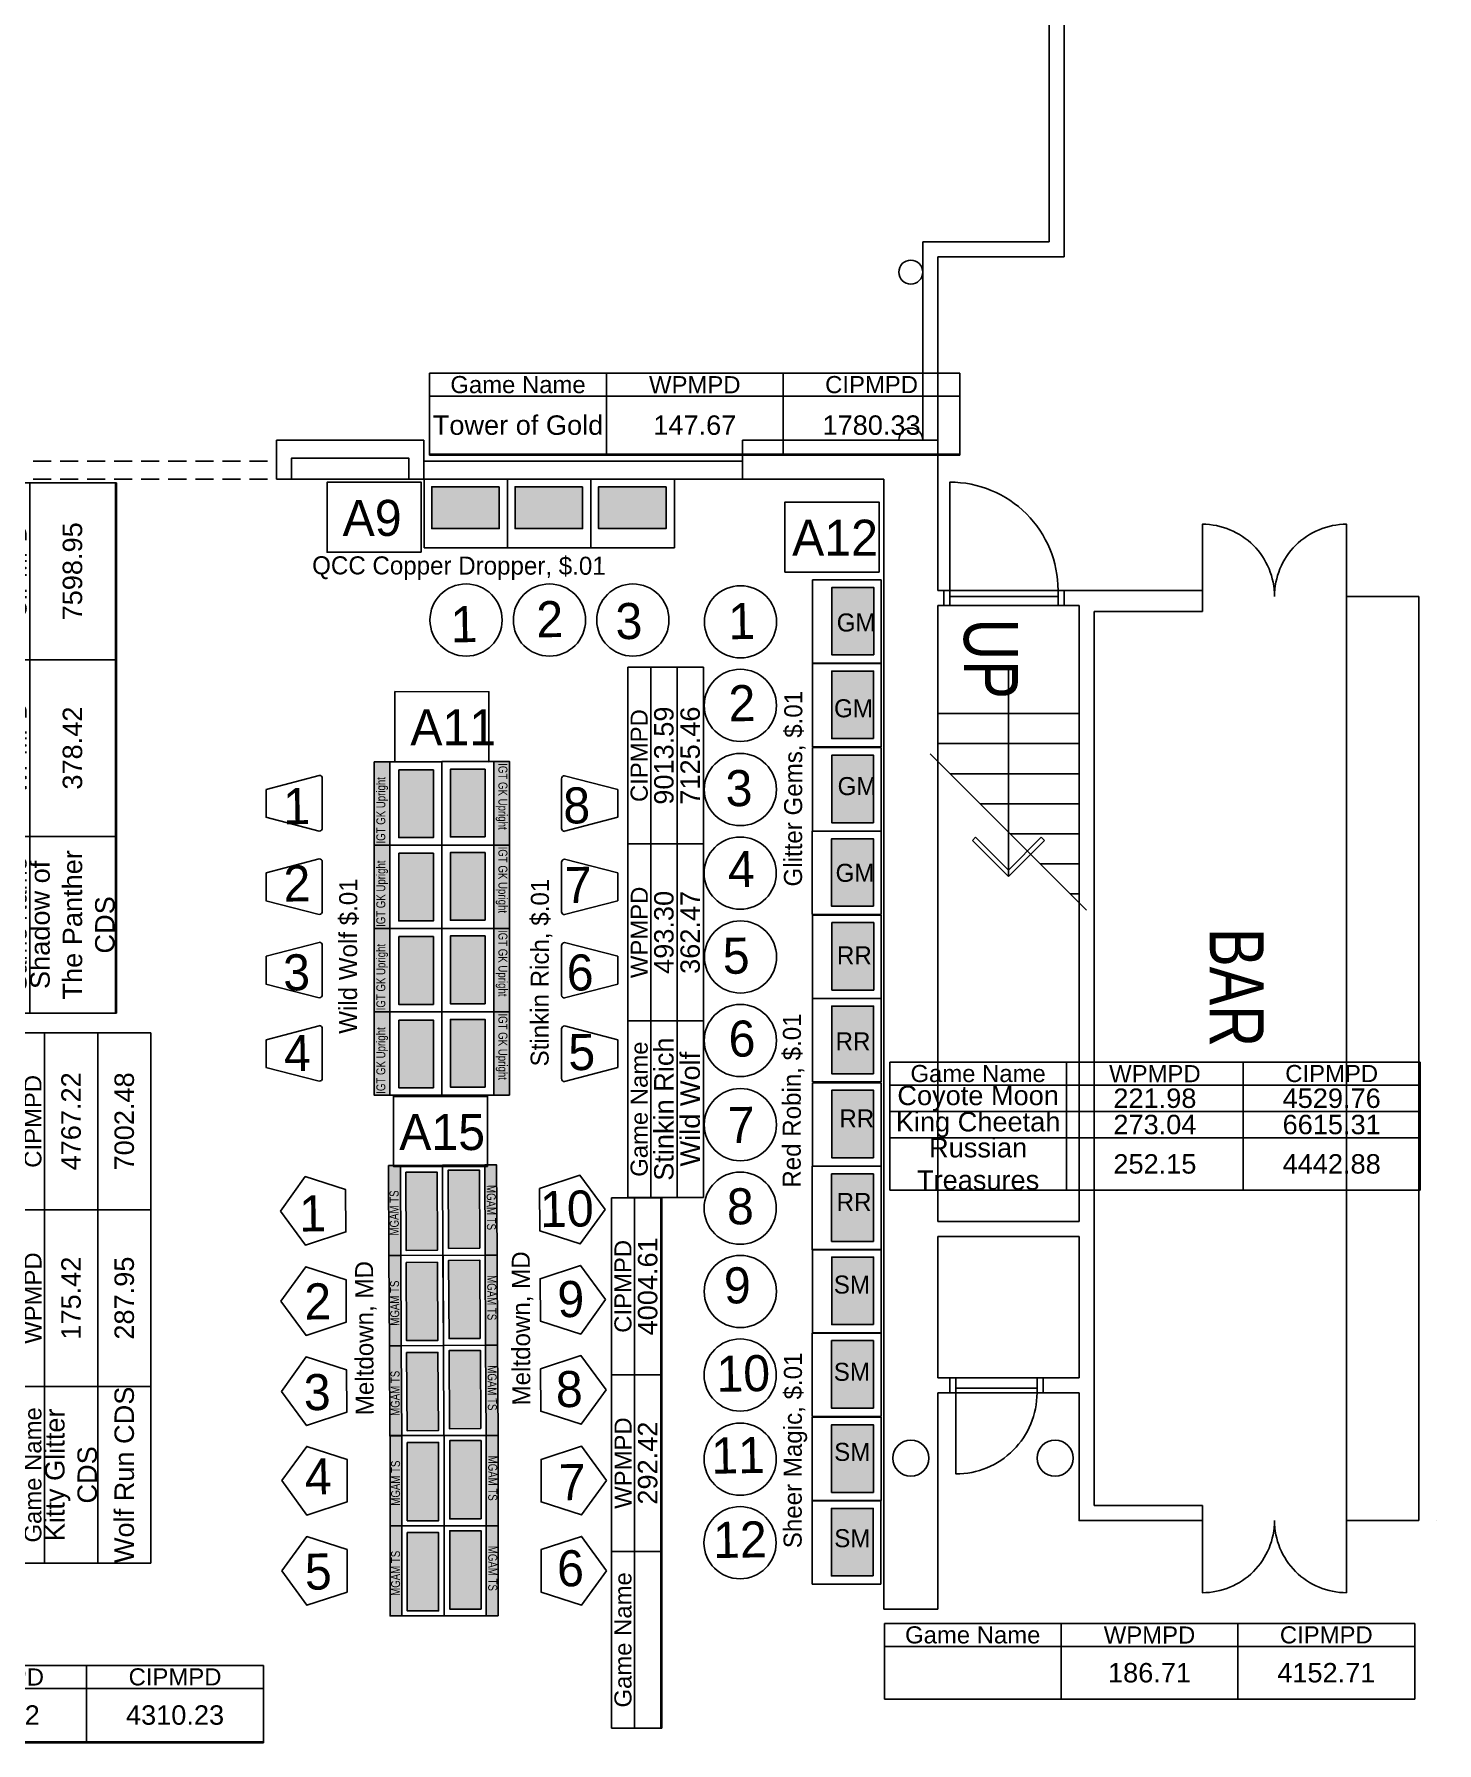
# Model space of a CAD drawing. Header units: inches. Extents: x 3213 to 10275, y -3570 to -435.
# Drawn here: x 8828 to 9294, y -2074 to -1506 of the extents above; entities that cross this region are included whole.
import ezdxf
from ezdxf.enums import TextEntityAlignment as Align

# ---------------------------------------------------------------- set-up
doc = ezdxf.new("R2010")
doc.units = ezdxf.units.IN
doc.header["$LTSCALE"] = 24
doc.header["$MEASUREMENT"] = 0
doc.linetypes.add('HIDDEN', pattern=[0.375, 0.25, -0.125])
for name, color, linetype in [('00 Bally Slots', 9, 'Continuous'), ('00 Bank', 7, 'Continuous'), ('00 IGT Slots', 7, 'Continuous'), ('00 MGAM Slots', 173, 'Continuous'), ('00 PT Enrollment', 7, 'Continuous'), ('00 Themes', 7, 'Continuous'), ('EXT  INWALL', 3, 'Continuous'), ('F1  COL', 242, 'Continuous'), ('F1  DIM', 4, 'Continuous'), ('F1  DOORS', 1, 'Continuous'), ('F1  WALL', 3, 'Continuous'), ('F1 WALL-REMOVE', 8, 'HIDDEN'), ('F1WALL', 8, 'Continuous'), ('FI  STAIRS', 8, 'Continuous'), ('FP1-BAR-CABINET', 8, 'Continuous'), ('FP1-WALL', 3, 'Continuous')]:
    doc.layers.add(name, color=color, linetype=linetype)
doc.styles.add('ARCHSTYL', font='HAND.SHX', dxfattribs={"width": 0.8})
doc.styles.add('HAND', font='Hand.shx', dxfattribs={"width": 0.8, "height": 0.5})
doc.dimstyles.new('gDIM192', dxfattribs={"dimscale": 192, "dimtxt": 0.125, "dimasz": 0.03125, "dimexe": 0.09375, "dimexo": 0.09375, "dimgap": 0.03125, "dimtad": 1, "dimdec": 0, "dimrnd": 0.015625, "dimzin": 3, "dimdsep": 46, "dimlunit": 4, "dimtxsty": 'HAND', "dimblk1": 'RPSLASH', "dimblk2": 'RPSLASH', "dimsah": 1, "dimcen": 0.09375, "dimdle": 0.03125, "dimclrt": 256, "dimadec": 0, "dimazin": 0, "dimtfac": 2, "dimtdec": 0, "dimtofl": 0, "dimtmove": 2, "dimatfit": 3, "dimldrblk": '_RPATick2', "dimfxl": 1, "dimfrac": 2, "dimtzin": 0, "dimarcsym": 0})

# ---------------------------------------------------------------- blocks, each defined once
blk = doc.blocks.new('_RPATick2')
for p, q in [((-2, 2), (-2.179, 1.821)), ((-2, 2), (0, 0)), ((-2.179, 1.821), (-0.358, 0)), ((-0.358, 0), (-2.179, -1.821)), ((0, 0), (-2, -2)), ((-2, -2), (-2.179, -1.821))]:
    blk.add_line(p, q)
blk.add_lwpolyline([(0, 0), (-1, 0)])
blk = doc.blocks.new('RPSLASH')
blk.add_line((2.762, 0), (-4.5, 0))
at = {"color": 5, "const_width": 0.43}
blk.add_lwpolyline([(-2.149, -2.149), (2.149, 2.149)], dxfattribs=at)
blk = doc.blocks.new('IGT Round Top')
at = {"linetype": 'ByBlock', "lineweight": -3}
h = blk.add_hatch(color=30, dxfattribs=at)
h.set_gradient(color1=(241, 237, 14), color2=(18, 202, 42), tint=1)
h.paths.add_polyline_path([(4573.02, -1798.8), (4567.8, -1798.8), (4567.8, -1826.55), (4573.02, -1826.55)], flags=16)
h.paths.add_polyline_path([(4567.75, -1826.78), (4567.75, -1798.42), (4573.25, -1798.42), (4573.25, -1826.78)], flags=9)
h = blk.add_hatch(color=30, dxfattribs=at)
h.set_gradient(color1=(241, 237, 14), color2=(18, 202, 42), tint=1)
h.paths.add_polyline_path([(4573.02, -1798.8), (4567.8, -1798.8), (4567.8, -1826.55), (4573.02, -1826.55)], flags=16)
h.paths.add_polyline_path([(4567.75, -1826.78), (4567.75, -1798.42), (4573.25, -1798.42), (4573.25, -1826.78)], flags=9)
h = blk.add_hatch(color=0, dxfattribs=at)
h.dxf.hatch_style = 1
h.set_gradient(color1=(255, 255, 0), tint=0.32, name='CYLINDER')
h.paths.add_polyline_path([(4587.48, -1801.51), (4575.95, -1801.51), (4575.95, -1824.05), (4587.48, -1824.05)])
at = {"color": 0, "linetype": 'ByBlock', "lineweight": -3}
blk.add_lwpolyline([(4575.95, -1801.51), (4587.48, -1801.51), (4587.48, -1824.05), (4575.95, -1824.05)], close=True, dxfattribs=at)
at = {"layer": '00 IGT Slots', "color": 30}
for p, q in [((4567.8, -1798.8), (4590.3, -1798.8)), ((4590.3, -1826.55), (4590.3, -1798.8)), ((4567.8, -1826.55), (4590.3, -1826.55))]:
    blk.add_line(p, q, dxfattribs=at)
at = {"layer": '00 IGT Slots', "color": 30, "ltscale": 25}
for p, q in [((4549.51, -1803.42), (4531.8, -1808.04)), ((4550.51, -1820.86), (4550.51, -1804.36)), ((4531.8, -1817.3), (4531.8, -1808.04)), ((4549.51, -1821.86), (4531.79, -1817.3))]:
    blk.add_line(p, q, dxfattribs=at)
at = {"layer": '00 IGT Slots', "color": 30, "linetype": 'ByBlock', "lineweight": -3}
blk.add_lwpolyline([(4567.8, -1798.8), (4573.02, -1798.8), (4573.02, -1826.55), (4567.8, -1826.55)], close=True, dxfattribs=at)
at = {"layer": '00 IGT Slots', "color": 30, "ltscale": 25}
for centre, start, end in [((4549.51, -1804.36), 0, 90), ((4549.51, -1820.86), 270, 0)]:
    blk.add_arc(centre, 1, start, end, dxfattribs=at)
at = {"layer": '00 IGT Slots', "color": 7, "linetype": 'ByBlock', "lineweight": -3, "insert": (4568.5, -1826.03), "char_height": 3, "width": 27.2277, "attachment_point": 1, "rotation": 90, "style": 'HAND'}
blk.add_mtext('IGT GK Upright', dxfattribs=at)
blk = doc.blocks.new('*T350')
at = {"layer": '00 Themes', "linetype": 'ByBlock', "lineweight": -2, "transparency": 16777216}
for p, q in [((0, 0), (0, 176.43)), ((0, 176.43), (43.09, 176.43)), ((43.09, 0), (43.09, 176.43)), ((0, 0), (43.09, 0))]:
    blk.add_line(p, q, dxfattribs=at)
at = {"layer": '00 Themes', "color": 0, "linetype": 'ByBlock', "lineweight": -2, "transparency": 16777216}
for p, q in [((7.7, 0), (7.7, 176.43)), ((25.4, 0), (25.4, 176.43)), ((0, 117.62), (43.09, 117.62)), ((0, 58.81), (43.09, 58.81))]:
    blk.add_line(p, q, dxfattribs=at)
at = {"layer": '00 Themes', "color": 0, "lineweight": -3, "transparency": 16777216, "width": 58.689, "attachment_point": 5, "rotation": 90}
for s, insert, char_height in [('{\\fArial|b0|i0|c0;CIPMPD', (3.85, 147.02), 5.6858), ('{\\fArial|b0|i0|c0;\\c255;4767.22 ', (16.55, 147.02), 6.467), ('{\\fArial|b0|i0|c0;\\c65280;7002.48 ', (34.25, 147.02), 6.467), ('{\\fArial|b0|i0|c0;WPMPD', (3.85, 88.21), 5.6858), ('{\\fArial|b0|i0|c0;\\c255;175.42 ', (16.55, 88.21), 6.467), ('{\\fArial|b0|i0|c0;\\c52479;287.95 ', (34.25, 88.21), 6.467), ('{\\fArial|b0|i0|c0;Wolf Run CDS', (34.25, 29.4), 6.467), ('{\\fArial|b0|i0|c0;Game Name', (3.85, 29.4), 5.6858), ('{\\fArial|b0|i0|c0;Kitty Glitter CDS', (16.55, 29.4), 6.467)]:
    blk.add_mtext(s, dxfattribs=dict(at, insert=insert, char_height=char_height))
blk = doc.blocks.new('*T352')
at = {"layer": '00 Themes', "linetype": 'ByBlock', "lineweight": -2, "transparency": 16777216}
for p, q in [((0, 0), (0, 176.43)), ((0, 176.43), (36.18, 176.43)), ((36.18, 0), (36.18, 176.43)), ((0, 0), (36.18, 0))]:
    blk.add_line(p, q, dxfattribs=at)
at = {"layer": '00 Themes', "color": 0, "linetype": 'ByBlock', "lineweight": -2, "transparency": 16777216}
for p, q in [((7.7, 0), (7.7, 176.43)), ((36.18, 176.43), (36.54, 176.43)), ((36.54, 0), (36.54, 176.43)), ((0, 117.62), (36.54, 117.62)), ((0, 58.81), (36.54, 58.81)), ((36.18, 0), (36.54, 0))]:
    blk.add_line(p, q, dxfattribs=at)
at = {"layer": '00 Themes', "color": 0, "lineweight": -3, "transparency": 16777216, "width": 58.689, "attachment_point": 5, "rotation": 90}
for s, insert, char_height in [('{\\fArial|b0|i0|c0;CIPMPD', (3.85, 147.02), 5.6858), ('{\\fArial|b0|i0|c0;\\c65280;7598.95 ', (21.94, 147.02), 6.467), ('{\\fArial|b0|i0|c0;WPMPD', (3.85, 88.21), 5.6858), ('{\\fArial|b0|i0|c0;\\c65280;378.42 ', (21.94, 88.21), 6.467), ('{\\fArial|b0|i0|c0;Game Name', (3.85, 29.4), 5.6858), ('{\\fArial|b0|i0|c0;Shadow of The Panther CDS', (21.94, 29.4), 6.467)]:
    blk.add_mtext(s, dxfattribs=dict(at, insert=insert, char_height=char_height))
blk = doc.blocks.new('*T383')
at = {"layer": '00 Themes', "linetype": 'ByBlock', "lineweight": -2, "transparency": 16777216}
for p, q in [((0, 0), (0, 176.43)), ((0, 176.43), (25.19, 176.43)), ((25.19, 0), (25.19, 176.43)), ((0, 0), (25.19, 0))]:
    blk.add_line(p, q, dxfattribs=at)
at = {"layer": '00 Themes', "color": 0, "linetype": 'ByBlock', "lineweight": -2, "transparency": 16777216}
for p, q in [((7.7, 0), (7.7, 176.43)), ((16.44, 0), (16.44, 176.43)), ((0, 117.62), (25.19, 117.62)), ((0, 58.81), (25.19, 58.81))]:
    blk.add_line(p, q, dxfattribs=at)
at = {"layer": '00 Themes', "color": 0, "lineweight": -3, "transparency": 16777216, "width": 58.689, "attachment_point": 5, "rotation": 90}
for s, insert, char_height in [('{\\fArial|b0|i0|c0;CIPMPD', (3.85, 147.02), 5.6858), ('{\\fArial|b0|i0|c0;\\c65280;9013.59 ', (12.07, 147.02), 6.467), ('{\\fArial|b0|i0|c0;\\c65280;7125.46 ', (20.82, 147.02), 6.467), ('{\\fArial|b0|i0|c0;WPMPD', (3.85, 88.21), 5.6858), ('{\\fArial|b0|i0|c0;\\c65280;493.30 ', (12.07, 88.21), 6.467), ('{\\fArial|b0|i0|c0;\\c65280;362.47 ', (20.82, 88.21), 6.467), ('{\\fArial|b0|i0|c0;Game Name', (3.85, 29.4), 5.6858), ('{\\fArial|b0|i0|c0;Stinkin Rich', (12.07, 29.4), 6.467), ('{\\fArial|b0|i0|c0;Wild Wolf', (20.82, 29.4), 6.467)]:
    blk.add_mtext(s, dxfattribs=dict(at, insert=insert, char_height=char_height))
blk = doc.blocks.new('*T408')
at = {"layer": '00 Themes', "linetype": 'ByBlock', "lineweight": -2, "transparency": 16777216}
for p, q in [((0, 0), (176.43, 0)), ((0, 0), (0, -26.98)), ((176.43, 0), (176.43, -26.98)), ((0, -26.98), (176.43, -26.98))]:
    blk.add_line(p, q, dxfattribs=at)
at = {"layer": '00 Themes', "color": 0, "linetype": 'ByBlock', "lineweight": -2, "transparency": 16777216}
for p, q in [((58.81, 0), (58.81, -27.34)), ((117.62, 0), (117.62, -27.34)), ((0, -7.7), (176.43, -7.7)), ((0, -26.98), (0, -27.34)), ((0, -27.34), (176.43, -27.34)), ((176.43, -26.98), (176.43, -27.34))]:
    blk.add_line(p, q, dxfattribs=at)
at = {"layer": '00 Themes', "color": 0, "lineweight": -3, "transparency": 16777216, "width": 58.689, "attachment_point": 5}
for s, insert, char_height in [('{\\fArial|b0|i0|c0;Game Name', (29.4, -3.85), 5.6858), ('{\\fArial|b0|i0|c0;WPMPD', (88.21, -3.85), 5.6858), ('{\\fArial|b0|i0|c0;CIPMPD', (147.02, -3.85), 5.6858), ('{\\fArial|b0|i0|c0;Tower of Gold', (29.4, -17.34), 6.467), ('{\\fArial|b0|i0|c0;\\c255;147.67 ', (88.21, -17.34), 6.467), ('{\\fArial|b0|i0|c0;\\c255;1780.33 ', (147.02, -17.34), 6.467)]:
    blk.add_mtext(s, dxfattribs=dict(at, insert=insert, char_height=char_height))
blk = doc.blocks.new('SDG M-9000')
at = {"linetype": 'ByBlock', "lineweight": -3}
h = blk.add_hatch(color=0, dxfattribs=at)
h.dxf.hatch_style = 1
h.set_gradient(color1=(102, 0, 204), tint=0.32, name='CYLINDER')
h.paths.add_polyline_path([(16.43, 24.99), (2.51, 24.99), (2.51, 2.52), (16.43, 2.52)])
at = {"color": 192, "linetype": 'ByBlock', "lineweight": -3}
blk.add_lwpolyline([(2.51, 24.99), (16.43, 24.99), (16.43, 2.52), (2.51, 2.52)], close=True, dxfattribs=at)
at = {"layer": '00 Bally Slots', "color": 192, "ltscale": 25}
for p, q in [((22.86, 27.75), (0, 27.75)), ((0, 0), (0, 27.75)), ((22.86, 0), (22.86, 27.75)), ((22.86, 0), (0, 0))]:
    blk.add_line(p, q, dxfattribs=at)
at = {"layer": '00 Bally Slots', "color": 192}
blk.add_circle((46.85, 13.96), 12.01, dxfattribs=at)
blk = doc.blocks.new('*T462')
at = {"layer": '00 Themes', "linetype": 'ByBlock', "lineweight": -2, "transparency": 16777216}
for p, q in [((0, 0), (176.43, 0)), ((0, 0), (0, -25.17)), ((176.43, 0), (176.43, -25.17)), ((0, -25.17), (176.43, -25.17))]:
    blk.add_line(p, q, dxfattribs=at)
at = {"layer": '00 Themes', "color": 0, "linetype": 'ByBlock', "lineweight": -2, "transparency": 16777216}
for p, q in [((58.81, 0), (58.81, -25.17)), ((117.62, 0), (117.62, -25.17)), ((0, -7.7), (176.43, -7.7))]:
    blk.add_line(p, q, dxfattribs=at)
at = {"layer": '00 Themes', "color": 0, "lineweight": -3, "transparency": 16777216, "width": 58.689, "attachment_point": 5}
for s, insert, char_height in [('{\\fArial|b0|i0|c0;Game Name', (29.4, -3.85), 5.6858), ('{\\fArial|b0|i0|c0;WPMPD', (88.21, -3.85), 5.6858), ('{\\fArial|b0|i0|c0;CIPMPD', (147.02, -3.85), 5.6858), ('{\\fArial|b0|i0|c0;', (29.4, -16.44), 6.467), ('{\\fArial|b0|i0|c0;\\c255;186.71 ', (88.21, -16.44), 6.467), ('{\\fArial|b0|i0|c0;\\c255;4152.71 ', (147.02, -16.44), 6.467)]:
    blk.add_mtext(s, dxfattribs=dict(at, insert=insert, char_height=char_height))
blk = doc.blocks.new('MGAM_TS')
at = {"linetype": 'ByBlock', "lineweight": -3}
h = blk.add_hatch(color=214, dxfattribs=at)
h.dxf.hatch_style = 1
h.set_gradient(color1=(63, 255, 0), tint=0.32, name='CYLINDER')
h.paths.add_polyline_path([(4583.95, -1799.96), (4573.53, -1799.96), (4573.53, -1825.99), (4583.95, -1825.99)])
h = blk.add_hatch(color=3, dxfattribs=at)
h.set_gradient(color1=(38, 153, 0), color2=(0, 0, 0), centered=1, tint=1)
h.paths.add_polyline_path([(4567.39, -1821.73), (4567.39, -1804), (4571.89, -1804), (4571.89, -1821.73)], flags=9)
at = {"layer": '00 MGAM Slots', "linetype": 'ByBlock', "lineweight": -3}
h = blk.add_hatch(color=3, dxfattribs=at)
h.set_gradient(color1=(38, 153, 0), color2=(0, 0, 0), centered=1, tint=1)
h.paths.add_polyline_path([(4571.77, -1797.67), (4567.8, -1797.67), (4567.8, -1827.67), (4571.77, -1827.67)])
at = {"color": 0, "linetype": 'ByBlock', "lineweight": -3}
blk.add_lwpolyline([(4573.53, -1799.96), (4583.95, -1799.96), (4583.95, -1825.99), (4573.53, -1825.99)], close=True, dxfattribs=at)
at = {"layer": '00 MGAM Slots', "color": 94, "linetype": 'ByBlock', "lineweight": -3}
for points in [[(4531.8, -1812.67), (4540.1, -1824.1), (4553.53, -1819.73), (4553.53, -1805.61), (4540.1, -1801.25)], [(4567.8, -1797.67), (4585.8, -1797.67), (4585.8, -1827.67), (4567.8, -1827.67)]]:
    blk.add_lwpolyline(points, close=True, dxfattribs=at)
at = {"layer": '00 MGAM Slots', "color": 3, "linetype": 'ByBlock', "lineweight": -3}
blk.add_lwpolyline([(4567.8, -1797.67), (4571.77, -1797.67), (4571.77, -1827.67), (4567.8, -1827.67)], close=True, dxfattribs=at)
at = {"layer": '00 MGAM Slots', "color": 7, "linetype": 'ByBlock', "lineweight": -3, "insert": (4568.14, -1820.98), "char_height": 3, "width": 18.6368, "attachment_point": 1, "rotation": 90, "style": 'HAND'}
blk.add_mtext('MGAM TS', dxfattribs=at)
blk = doc.blocks.new('Bally V22')
at = {"linetype": 'ByBlock', "lineweight": -3}
h = blk.add_hatch(color=0, dxfattribs=at)
h.dxf.hatch_style = 1
h.set_gradient(color1=(255, 63, 0), tint=0.32)
h.paths.add_polyline_path([(16.43, 24.99), (2.51, 24.99), (2.51, 2.52), (16.43, 2.52)])
at = {"color": 192, "linetype": 'ByBlock', "lineweight": -3}
blk.add_lwpolyline([(2.51, 24.99), (16.43, 24.99), (16.43, 2.52), (2.51, 2.52)], close=True, dxfattribs=at)
at = {"layer": '00 Bally Slots', "color": 192, "ltscale": 25}
for p, q in [((22.86, 27.75), (0, 27.75)), ((0, 0), (0, 27.75)), ((22.86, 0), (22.86, 27.75)), ((22.86, 0), (0, 0))]:
    blk.add_line(p, q, dxfattribs=at)
at = {"layer": '00 Bally Slots', "color": 192}
blk.add_circle((46.85, 13.96), 12.01, dxfattribs=at)
blk = doc.blocks.new('*T468')
at = {"layer": '00 Themes', "linetype": 'ByBlock', "lineweight": -2, "transparency": 16777216}
for p, q in [((0, 0), (0, 176.43)), ((0, 176.43), (16.44, 176.43)), ((16.44, 0), (16.44, 176.43)), ((0, 0), (16.44, 0))]:
    blk.add_line(p, q, dxfattribs=at)
at = {"layer": '00 Themes', "color": 0, "linetype": 'ByBlock', "lineweight": -2, "transparency": 16777216}
for p, q in [((7.7, 0), (7.7, 176.43)), ((16.44, 176.43), (16.8, 176.43)), ((16.8, 0), (16.8, 176.43)), ((0, 117.62), (16.8, 117.62)), ((0, 58.81), (16.8, 58.81)), ((16.44, 0), (16.8, 0))]:
    blk.add_line(p, q, dxfattribs=at)
at = {"layer": '00 Themes', "color": 0, "lineweight": -3, "transparency": 16777216, "width": 58.689, "attachment_point": 5, "rotation": 90}
for s, insert, char_height in [('{\\fArial|b0|i0|c0;CIPMPD', (3.85, 147.02), 5.6858), ('{\\fArial|b0|i0|c0;\\c255;4004.61 ', (12.07, 147.02), 6.467), ('{\\fArial|b0|i0|c0;WPMPD', (3.85, 88.21), 5.6858), ('{\\fArial|b0|i0|c0;\\c52479;292.42 ', (12.07, 88.21), 6.467), ('{\\fArial|b0|i0|c0;Game Name', (3.85, 29.4), 5.6858), ('{\\fArial|b0|i0|c0;', (12.07, 29.4), 6.467)]:
    blk.add_mtext(s, dxfattribs=dict(at, insert=insert, char_height=char_height))
blk = doc.blocks.new('*T473')
at = {"layer": '00 Themes', "linetype": 'ByBlock', "lineweight": -2, "transparency": 16777216}
for p, q in [((0, 0), (176.43, 0)), ((0, 0), (0, -25.4)), ((176.43, 0), (176.43, -25.4)), ((0, -25.4), (176.43, -25.4))]:
    blk.add_line(p, q, dxfattribs=at)
at = {"layer": '00 Themes', "color": 0, "linetype": 'ByBlock', "lineweight": -2, "transparency": 16777216}
for p, q in [((58.81, 0), (58.81, -25.76)), ((117.62, 0), (117.62, -25.76)), ((0, -7.7), (176.43, -7.7)), ((0, -25.4), (0, -25.76)), ((0, -25.76), (176.43, -25.76)), ((176.43, -25.4), (176.43, -25.76))]:
    blk.add_line(p, q, dxfattribs=at)
at = {"layer": '00 Themes', "color": 0, "lineweight": -3, "transparency": 16777216, "width": 58.689, "attachment_point": 5}
for s, insert, char_height in [('{\\fArial|b0|i0|c0;Game Name', (29.4, -3.85), 5.6858), ('{\\fArial|b0|i0|c0;WPMPD', (88.21, -3.85), 5.6858), ('{\\fArial|b0|i0|c0;CIPMPD', (147.02, -3.85), 5.6858), ('{\\fArial|b0|i0|c0;', (29.4, -16.55), 6.467), ('{\\fArial|b0|i0|c0;\\c52479;265.02 ', (88.21, -16.55), 6.467), ('{\\fArial|b0|i0|c0;\\c255;4310.23 ', (147.02, -16.55), 6.467)]:
    blk.add_mtext(s, dxfattribs=dict(at, insert=insert, char_height=char_height))
blk = doc.blocks.new('*T477')
at = {"layer": '00 Themes', "linetype": 'ByBlock', "lineweight": -2, "transparency": 16777216}
for p, q in [((0, 0), (176.43, 0)), ((0, 0), (0, -42.66)), ((176.43, 0), (176.43, -42.66)), ((0, -42.66), (176.43, -42.66))]:
    blk.add_line(p, q, dxfattribs=at)
at = {"layer": '00 Themes', "color": 0, "linetype": 'ByBlock', "lineweight": -2, "transparency": 16777216}
for p, q in [((58.81, 0), (58.81, -42.66)), ((117.62, 0), (117.62, -42.66)), ((0, -7.7), (176.43, -7.7)), ((0, -16.44), (176.43, -16.44)), ((0, -25.19), (176.43, -25.19))]:
    blk.add_line(p, q, dxfattribs=at)
at = {"layer": '00 Themes', "color": 0, "lineweight": -3, "transparency": 16777216, "width": 58.689, "attachment_point": 5}
for s, insert, char_height in [('{\\fArial|b0|i0|c0;Game Name', (29.4, -3.85), 5.6858), ('{\\fArial|b0|i0|c0;WPMPD', (88.21, -3.85), 5.6858), ('{\\fArial|b0|i0|c0;CIPMPD', (147.02, -3.85), 5.6858), ('{\\fArial|b0|i0|c0;Coyote Moon', (29.4, -12.07), 6.467), ('{\\fArial|b0|i0|c0;\\c52479;221.98 ', (88.21, -12.07), 6.467), ('{\\fArial|b0|i0|c0;\\c255;4529.76 ', (147.02, -12.07), 6.467), ('{\\fArial|b0|i0|c0;King Cheetah', (29.4, -20.82), 6.467), ('{\\fArial|b0|i0|c0;\\c52479;273.04 ', (88.21, -20.82), 6.467), ('{\\fArial|b0|i0|c0;\\c65280;6615.31 ', (147.02, -20.82), 6.467), ('{\\fArial|b0|i0|c0;Russian Treasures', (29.4, -33.92), 6.467), ('{\\fArial|b0|i0|c0;\\c52479;252.15 ', (88.21, -33.92), 6.467), ('{\\fArial|b0|i0|c0;\\c255;4442.88 ', (147.02, -33.92), 6.467)]:
    blk.add_mtext(s, dxfattribs=dict(at, insert=insert, char_height=char_height))

msp = doc.modelspace()

# ---------------------------------------------------------------- linework, layer by layer
at = {"color": 3, "linetype": 'ByBlock', "lineweight": -3}
msp.add_line((9294.48, -2000.11), (9294.48, -2000.11), dxfattribs=at)
at = {"layer": '00 Bank'}
for points in [[(8956.61, -1677.95), (8925.29, -1677.93), (8925.3, -1654.65), (8956.61, -1654.67)], [(9108.92, -1684.53), (9077.61, -1684.51), (9077.62, -1661.23), (9108.92, -1661.25)], [(8979.14, -1747.62), (8947.83, -1747.6), (8947.84, -1724.32), (8979.14, -1724.34)], [(8978.67, -1882.26), (8947.35, -1882.25), (8947.36, -1858.96), (8978.67, -1858.98)]]:
    msp.add_lwpolyline(points, close=True, dxfattribs=at)
at = {"layer": 'EXT  INWALL', "linetype": 'ByBlock', "lineweight": -3}
msp.add_line((8952.48, -1653.61), (8913.48, -1653.61), dxfattribs=at)
at = {"layer": 'F1  COL'}
for centre, radius in [((9119.48, -1584.73), 4), ((9119.48, -1979.36), 6), ((9167.48, -1979.36), 6)]:
    msp.add_circle(centre, radius, dxfattribs=at)
msp.add_arc((9119.48, -1640.61), 4, 0, 180, dxfattribs=at)
at = {"layer": 'F1  DOORS'}
for points in [[(9132.48, -1690.61), (9132.48, -1654.61, -0.414214), (9168.48, -1690.61, 0)], [(9134.48, -1957.61), (9134.48, -1984.61, 0.414214), (9161.48, -1957.61, 0)]]:
    msp.add_lwpolyline(points, format="xyb", dxfattribs=at)
for points in [[(9132.48, -1695.61), (9130.48, -1695.61), (9130.48, -1690.61), (9132.48, -1690.61)], [(9132.48, -1692.61), (9168.48, -1692.61), (9168.48, -1690.61), (9132.48, -1690.61)], [(9170.48, -1695.61), (9168.48, -1695.61), (9168.48, -1690.61), (9170.48, -1690.61)], [(9134.48, -1952.61), (9132.48, -1952.61), (9132.48, -1957.61), (9134.48, -1957.61)], [(9163.48, -1952.61), (9161.48, -1952.61), (9161.48, -1957.61), (9163.48, -1957.61)], [(9134.48, -1956.11), (9161.48, -1956.11), (9161.48, -1957.61), (9134.48, -1957.61)]]:
    msp.add_lwpolyline(points, close=True, dxfattribs=at)
at = {"layer": 'F1  WALL'}
for p, q in [((9165.48, -1574.61), (9165.48, -1456.61)), ((9123.48, -1574.61), (9165.48, -1574.61)), ((8908.48, -1653.61), (8908.48, -1640.61)), ((8908.48, -1640.61), (8957.48, -1640.61)), ((8957.48, -1640.61), (8957.48, -1653.61)), ((9063.48, -1653.61), (9063.48, -1640.61)), ((9063.48, -1640.61), (9128.48, -1640.61))]:
    msp.add_line(p, q, dxfattribs=at)
for points in [[(9170.48, -1489.61), (9170.48, -1579.61)], [(9123.48, -1640.61), (9123.48, -1574.61)], [(9170.48, -1579.61), (9128.48, -1579.61)], [(9128.48, -1640.61), (9128.48, -1579.61)], [(9128.48, -1640.61), (9128.48, -1690.61)], [(8908.48, -1653.61), (8913.48, -1653.61), (8913.48, -1646.61), (8952.48, -1646.61), (8952.48, -1653.61), (8957.48, -1653.61)], [(9063.48, -1653.61), (9110.48, -1653.61)], [(9110.48, -2029.61), (9110.48, -1653.61)], [(9128.48, -1690.61), (9216.48, -1690.61), (9216.48, -1697.61), (9180.48, -1697.61)], [(9175.48, -1695.61), (9128.48, -1695.61)], [(9128.48, -1695.61), (9128.48, -1900.61)], [(9175.48, -1695.61), (9175.48, -1900.61)], [(9180.48, -1697.61), (9180.48, -1995.11)], [(9175.48, -1900.61), (9128.48, -1900.61)], [(9175.48, -1957.61), (9128.48, -1957.61)], [(9128.48, -1957.61), (9128.48, -2029.61)], [(9128.48, -2029.61), (9110.48, -2029.61)]]:
    msp.add_lwpolyline(points, dxfattribs=at)
msp.add_lwpolyline([(9128.48, -1905.61), (9128.48, -1952.61), (9175.48, -1952.61), (9175.48, -1905.61)], close=True, dxfattribs=at)
at = {"layer": 'F1 WALL-REMOVE'}
msp.add_line((8818.48, -1647.61), (8908.48, -1647.61), dxfattribs=at)
msp.add_lwpolyline([(8818.48, -1653.61), (8908.48, -1653.61)], dxfattribs=at)
at = {"layer": 'F1WALL', "color": 3}
msp.add_line((8957.48, -1647.61), (9063.48, -1647.61), dxfattribs=at)
msp.add_lwpolyline([(8957.48, -1653.61), (9063.48, -1653.61)], dxfattribs=at)
at = {"layer": 'FI  STAIRS'}
for points in [[(9175.48, -1731.61), (9128.48, -1731.61)], [(9125.98, -1745.05), (9177.98, -1797.05)], [(9175.48, -1741.61), (9128.48, -1741.61)], [(9175.48, -1751.61), (9132.54, -1751.61)], [(9175.48, -1761.61), (9142.54, -1761.61)], [(9175.48, -1771.61), (9152.54, -1771.61)], [(9175.48, -1781.61), (9162.54, -1781.61)], [(9175.48, -1791.61), (9172.54, -1791.61)]]:
    msp.add_lwpolyline(points, dxfattribs=at)
at = {"layer": 'FP1-BAR-CABINET'}
for p, q in [((9264.48, -1692.61), (9288.48, -1692.61)), ((9264.48, -2000.11), (9288.48, -2000.11))]:
    msp.add_line(p, q, dxfattribs=at)
for points in [[(9216.48, -1690.61), (9216.48, -1668.61, -0.414214), (9240.48, -1692.61)], [(9240.48, -1692.61, -0.414214), (9264.48, -1668.61), (9264.48, -2024.11)], [(9216.48, -2000.11), (9216.48, -2024.11, 0.414214), (9240.48, -2000.11)], [(9240.48, -2000.11, 0.414214), (9264.48, -2024.11)]]:
    msp.add_lwpolyline(points, format="xyb", dxfattribs=at)
msp.add_lwpolyline([(9288.48, -1692.61), (9288.48, -2000.11)], dxfattribs=at)
at = {"layer": 'FP1-WALL'}
for q in [(9180.48, -1995.11), (9216.48, -2000.11)]:
    msp.add_line((9216.48, -1995.11), q, dxfattribs=at)
msp.add_lwpolyline([(9175.48, -1957.61), (9175.48, -2000.11), (9216.48, -2000.11)], dxfattribs=at)

# ---------------------------------------------------------------- block references
for name, p in [('*T408', (8959.41, -1618.34)), ('*T352', (8818.68, -1831.31)), ('*T383', (9025.3, -1892.62)), ('*T350', (8823.6, -2014.31)), ('*T477', (9112.48, -1847.56)), ('*T468', (9019.91, -2069.2)), ('*T462', (9110.69, -2034.33)), ('*T473', (8727.69, -2048.3))]:
    msp.add_blockref(name, p)
at = {"layer": '00 Bally Slots', "color": 20, "rotation": 270}
for p in [(8957.57, -1653.64), (8985.32, -1653.64), (9013.07, -1653.64)]:
    msp.add_blockref('SDG M-9000', p, dxfattribs=at)
at = {"layer": '00 IGT Slots'}
for p in [(4373.18, 51.18), (4373.18, 23.43), (4373.18, -4.32), (4373.18, -32.07)]:
    msp.add_blockref('IGT Round Top', p, dxfattribs=at)
at = {"layer": '00 IGT Slots', "rotation": 180}
for p in [(13553.79, -3574.16), (13553.79, -3601.91), (13553.79, -3629.66), (13553.79, -3657.41)]:
    msp.add_blockref('IGT Round Top', p, dxfattribs=at)
at = {"layer": '00 MGAM Slots', "color": 7, "linetype": 'ByBlock', "lineweight": -3}
for p, rotation in [((13558.8, -3686.03), 180.2933365921295), ((4368.76, -107.69), 0.2933365921295268), ((4368.91, -137.69), 0.2933365921295268), ((13558.96, -3716.03), 180.2933365921295), ((4369.07, -167.69), 0.2933365921295268), ((13559.11, -3746.03), 180.2933365921295), ((13550.04, -3799.5), 180), ((13550.04, -3829.5), 180)]:
    msp.add_blockref('MGAM_TS', p, dxfattribs=dict(at, rotation=rotation))
for p in [(4378.43, -174.16), (4378.43, -204.16)]:
    msp.add_blockref('MGAM_TS', p, dxfattribs=at)
at = {"layer": '00 Themes', "color": 10, "lineweight": -3, "transparency": 33554661, "rotation": 180}
for p in [(9109.68, -1687.13), (9109.63, -1714.93), (9109.63, -1742.93), (9109.58, -1770.73), (9109.68, -1798.63), (9109.63, -1826.43), (9109.63, -1854.43), (9109.58, -1882.23), (9109.63, -1909.93), (9109.58, -1937.73), (9109.58, -1965.73), (9109.53, -1993.52)]:
    msp.add_blockref('Bally V22', p, dxfattribs=at)

# ---------------------------------------------------------------- texts
at = {"layer": '00 Bank'}
for s, p in [('A9', (8930.46, -1672.5)), ('A12', (9080, -1679.09)), ('A11', (8952.99, -1742.18)), ('A15', (8949.29, -1876.82))]:
    msp.add_text(s, height=12, rotation=359.9752, dxfattribs=at).set_placement(p)
at = {"layer": '00 PT Enrollment', "style": 'ARCHSTYL'}
for s, p in [('2', (8999.47, -1706.2)), ('1', (8970.97, -1707.87)), ('3', (9025.8, -1706.82)), ('1', (9063.33, -1706.83)), ('2', (9063.41, -1734.15)), ('3', (9062.42, -1762.41)), ('1', (8915.24, -1768.42)), ('8', (9008.43, -1768.16)), ('4', (9063.2, -1789.34)), ('2', (8915.37, -1794.11)), ('7', (9008.95, -1794.63)), ('5', (9061.48, -1818.16)), ('3', (8915.24, -1823.7)), ('6', (9009.58, -1823.75)), ('6', (9063.42, -1845.76)), ('4', (8915.5, -1850.54)), ('5', (9010.1, -1850.22)), ('7', (9063.17, -1874.5)), ('1', (8920.58, -1903.9)), ('10', (9005.17, -1902.36)), ('8', (9062.87, -1901.55)), ('9', (9061.89, -1927.84)), ('2', (8922.28, -1933.17)), ('9', (9006.48, -1932.4)), ('10', (9063.85, -1957.14)), ('3', (8922.1, -1963.36)), ('8', (9005.96, -1962.35)), ('11', (9062.12, -1984.38)), ('4', (8922.46, -1991.45)), ('7', (9006.94, -1993.31)), ('12', (9062.73, -2012.45)), ('5', (8922.46, -2023.07)), ('6', (9006.38, -2021.99))]:
    msp.add_text(s, height=12, rotation=1, dxfattribs=at).set_placement(p, align=Align.CENTER)
at = {"layer": '00 Themes', "linetype": 'HIDDEN'}
for s, rotation, p in [('QCC Copper Dropper, $.01', 359.8982, (8920.32, -1685.27)), ('Glitter Gems, $.01', 89.8982, (9083.29, -1789.15)), ('Wild Wolf $.01', 89.8982, (8935.24, -1838.17)), ('Stinkin Rich, $.01', 89.8982, (8999, -1849.01)), ('Red Robin, $.01', 89.8982, (9082.84, -1889.36)), ('Meltdown, MD', 90.1915, (8940.78, -1965.03)), ('Meltdown, MD', 90.1915, (8992.9, -1961.8)), ('Sheer Magic, $.01', 89.8982, (9083.17, -2009.31))]:
    msp.add_text(s, height=6, rotation=rotation, dxfattribs=at).set_placement(p)
for s, p in [('GM', (9094.84, -1704.3)), ('GM', (9093.95, -1732.85)), ('GM', (9095.13, -1758.74)), ('GM', (9094.46, -1787.59)), ('RR', (9094.91, -1815.05)), ('RR', (9094.46, -1843.64)), ('RR', (9095.71, -1869.31)), ('RR', (9094.8, -1897.1)), ('SM', (9093.87, -1924.58)), ('SM', (9093.86, -1953.61)), ('SM', (9094, -1980.25)), ('SM', (9094.02, -2008.97))]:
    msp.add_text(s, height=6, dxfattribs=at).set_placement(p)
at = {"layer": 'F1  DIM', "char_height": 18, "width": 82.6875, "attachment_point": 1, "rotation": 270, "style": 'HAND'}
for s, insert in [('{\\Fhand.shx;UP}', (9155.14, -1699.97)), ('{\\Fhand.shx;BAR}', (9236.93, -1802.97))]:
    msp.add_mtext(s, dxfattribs=dict(at, insert=insert))

# ---------------------------------------------------------------- leaders
at = {"layer": 'F1  DIM'}
msp.add_leader([(9151.98, -1785.85), (9151.98, -1716.18)], dimstyle='gDIM192', override={"dimgap": 0.03125, "dimtad": 0}, dxfattribs=at)

doc.saveas('drawing.dxf')
